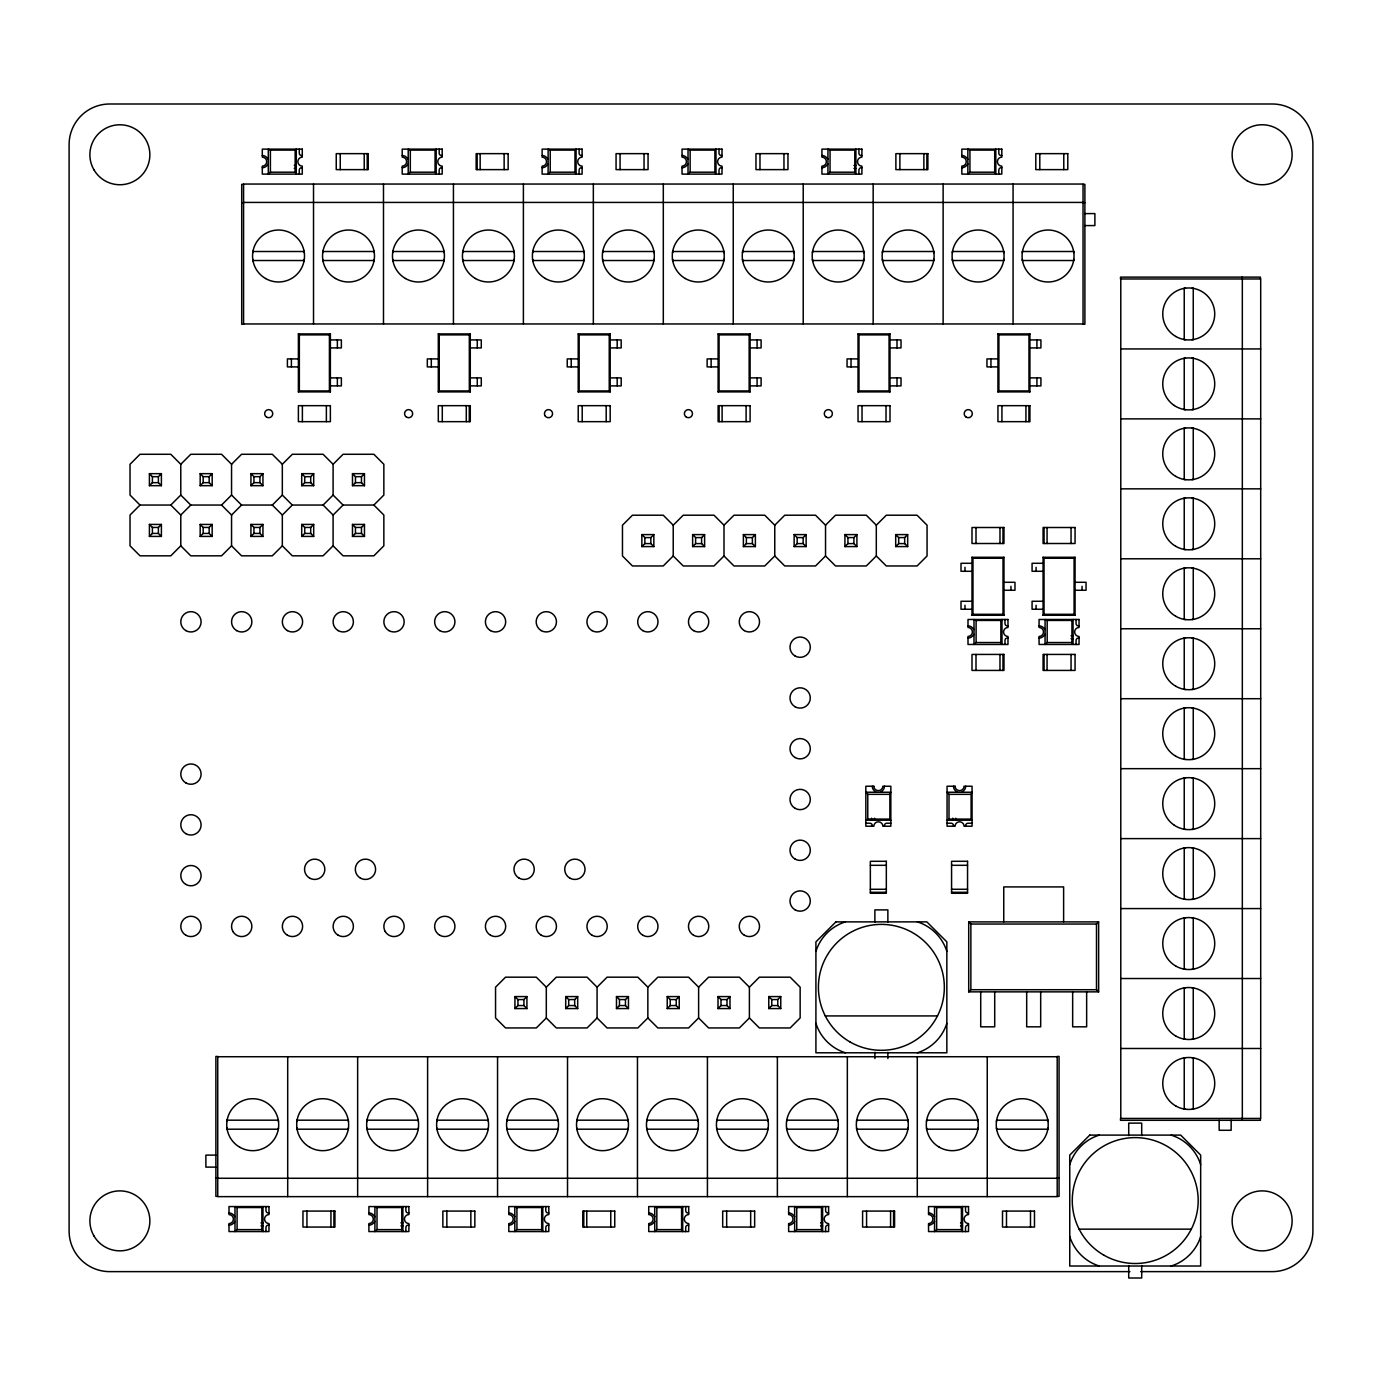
<?xml version="1.0" encoding="UTF-8"?>
<svg xmlns="http://www.w3.org/2000/svg" width="1382" height="1382" viewBox="0 0 1382 1382"><rect width="100%" height="100%" fill="white"/><g stroke="black" fill="none" stroke-linecap="round" stroke-linejoin="round"><path stroke-width="1.5" d="M252.768 252.751L253.027 251.144M304.075 260.887L304.334 259.263M322.732 252.751L322.973 251.144M226.942 1121.441L227.201 1119.817M374.021 260.887L374.28 259.263M392.678 252.751L392.937 251.144M278.248 1129.56L278.49 1127.954M296.888 1121.441L297.147 1119.817M443.985 260.887L444.244 259.263M462.642 252.751L462.884 251.144M348.195 1129.56L348.454 1127.954M366.852 1121.441L367.111 1119.817M513.931 260.887L514.19 259.263M532.588 252.751L532.847 251.144M418.159 1129.56L418.4 1127.954M436.798 1121.441L437.058 1119.817M583.895 260.887L584.154 259.263M602.552 252.751L602.794 251.144M488.105 1129.56L488.364 1127.954M506.762 1121.441L507.021 1119.817M653.841 260.887L654.101 259.263M672.498 252.751L672.758 251.144M558.069 1129.56L558.311 1127.954M576.709 1121.441L576.968 1119.817M723.805 260.887L724.064 259.263M742.462 252.751L742.704 251.144M628.015 1129.56L628.274 1127.954M646.672 1121.441L646.931 1119.817M793.752 260.887L794.011 259.263M812.409 252.751L812.668 251.144M697.979 1129.56L698.221 1127.954M716.619 1121.441L716.878 1119.817M863.715 260.887L863.975 259.263M882.372 252.751L882.614 251.144M767.926 1129.56L768.185 1127.954M786.583 1121.441L786.842 1119.817M933.662 260.887L933.921 259.263M952.319 252.751L952.578 251.144M837.889 1129.56L838.131 1127.954M856.529 1121.441L856.788 1119.817M1003.626 260.887L1003.885 259.263M1022.283 252.751L1022.525 251.144M907.836 1129.56L908.095 1127.954M926.493 1121.441L926.752 1119.817M1073.572 260.887L1073.831 259.263M977.8 1129.56L978.041 1127.954M996.439 1121.441L996.698 1119.817M1047.746 1129.56L1048.005 1127.954M815.916 951.421C820.182 937.48 831.515 926.147 845.456 921.88M946.843 1023.267C942.576 1037.208 931.243 1048.523 917.303 1052.79M1069.754 1164.646C1074.021 1150.705 1085.354 1139.373 1099.295 1135.106M1200.664 1236.493C1196.415 1250.416 1185.082 1261.749 1171.141 1266.016M889.87 794.339L890.837 792.232L865.84 792.232L867.775 794.339L867.775 819.094L865.84 820.2L890.837 820.2L889.87 819.094L889.87 794.339L867.775 794.339M971.097 794.339L972.064 792.232L947.067 792.232L949.002 794.339L949.002 819.094L947.067 820.2L972.064 820.2L971.097 819.094L971.097 794.339L949.002 794.339M149.411 485.669L152.4 482.663L158.394 482.663L161.4 485.669L149.411 485.669L149.411 473.663L161.4 473.663L161.4 485.669M149.411 473.663L152.4 476.669L158.394 476.669L161.4 473.663M231.554 545.821L241.556 555.823L272.323 555.823L282.325 545.821L282.325 515.037L272.323 505.052L241.556 505.052L231.554 495.05L231.554 464.283L221.569 454.281L190.785 454.281L180.783 464.283L180.783 495.05L170.798 505.052L140.014 505.052L130.029 515.037L130.029 545.821L140.014 555.823L170.798 555.823L180.783 545.821L180.783 515.037L190.785 505.052L221.569 505.052L231.554 515.037L231.554 545.821L221.569 555.823L190.785 555.823L180.783 545.821M330.367 391.883L329.417 390.933L329.417 334.876L330.367 333.926L298.391 333.926L298.391 391.883L330.367 391.883L330.367 333.926M149.411 536.423L152.4 533.435L152.4 527.44L149.411 524.434L149.411 536.423L161.4 536.423L161.4 524.434L149.411 524.434M152.4 527.44L158.394 527.44L161.4 524.434M200.183 485.669L203.171 482.663L209.166 482.663L212.172 485.669L200.183 485.669L200.183 473.663L212.172 473.663L212.172 485.669M200.183 473.663L203.171 476.669L209.166 476.669L212.172 473.663M298.391 391.883L299.341 390.933L299.341 334.876L298.391 333.926M231.554 464.283L241.556 454.281L272.323 454.281L282.325 464.283L282.325 495.05L272.323 505.052M221.569 505.052L231.554 495.05M200.183 536.423L203.171 533.435L209.166 533.435L212.172 536.423L212.172 524.434L200.183 524.434L200.183 536.423L212.172 536.423M209.166 533.435L209.166 527.44L212.172 524.434M250.937 485.669L253.942 482.663L259.937 482.663L262.943 485.669L262.943 473.663L250.937 473.663L250.937 485.669L262.943 485.669M250.937 473.663L253.942 476.669L259.937 476.669L262.943 473.663M231.554 515.037L241.556 505.052M282.325 464.283L292.31 454.281L323.094 454.281L333.097 464.283L333.097 495.05L323.094 505.052L292.31 505.052L282.325 495.05M250.937 536.423L253.942 533.435L259.937 533.435L262.943 536.423L262.943 524.434L250.937 524.434L250.937 536.423L262.943 536.423M259.937 533.435L259.937 527.44L262.943 524.434M301.708 485.669L304.714 482.663L310.708 482.663L313.697 485.669L313.697 473.663L301.708 473.663L301.708 485.669L313.697 485.669M301.708 473.663L304.714 476.669L310.708 476.669L313.697 473.663M282.325 515.037L292.31 505.052M333.097 464.283L343.082 454.281L373.866 454.281L383.851 464.283L383.851 495.05L373.866 505.052L343.082 505.052L333.097 495.05M470.277 391.883L469.327 390.933L469.327 334.876L470.277 333.926L438.301 333.926L438.301 391.883L470.277 391.883L470.277 333.926M438.301 391.883L439.251 390.933L439.251 334.876L438.301 333.926M301.708 536.423L304.714 533.435L310.708 533.435L313.697 536.423L313.697 524.434L301.708 524.434L301.708 536.423L313.697 536.423M310.708 533.435L310.708 527.44L313.697 524.434M352.479 485.669L355.468 482.663L361.479 482.663L364.468 485.669L364.468 473.663L352.479 473.663L352.479 485.669L364.468 485.669M361.479 482.663L361.479 476.669L364.468 473.663M282.325 545.821L292.31 555.823L323.094 555.823L333.097 545.821L333.097 515.037L343.082 505.052M352.479 536.423L355.468 533.435L361.479 533.435L364.468 536.423L364.468 524.434L352.479 524.434L352.479 536.423L364.468 536.423M361.479 533.435L361.479 527.44L364.468 524.434M610.188 391.883L609.237 390.933L609.237 334.876L610.188 333.926L578.212 333.926L578.212 391.883L610.188 391.883L610.188 333.926M578.212 391.883L579.162 390.933L579.162 334.876L578.212 333.926M750.098 391.883L749.148 390.933L749.148 334.876L750.098 333.926L718.122 333.926L718.122 391.883L750.098 391.883L750.098 333.926M718.122 391.883L719.072 390.933L719.072 334.876L718.122 333.926M641.853 546.581L644.841 543.592L644.841 537.581L641.853 534.592L641.853 546.581L653.841 546.581L653.841 534.592L641.853 534.592M644.841 537.581L650.853 537.581L653.841 534.592M723.995 555.979L714.01 565.964L683.226 565.964L673.224 555.979L673.224 525.195L683.226 515.21L714.01 515.21L723.995 525.195L723.995 555.979L733.997 565.964L764.764 565.964L774.766 555.979L774.766 525.195L764.764 515.21L733.997 515.21L723.995 525.195M890.008 391.883L889.058 390.933L889.058 334.876L890.008 333.926L858.032 333.926L858.032 391.883L890.008 391.883L890.008 333.926M673.224 555.979L663.239 565.964L632.455 565.964L622.47 555.979L622.47 525.195L632.455 515.21L663.239 515.21L673.224 525.195M692.624 546.581L695.612 543.592L695.612 537.581L692.624 534.592L692.624 546.581L704.613 546.581L704.613 534.592L692.624 534.592M695.612 537.581L701.607 537.581L704.613 534.592M858.032 391.883L858.982 390.933L858.982 334.876L858.032 333.926M743.378 546.581L746.384 543.592L752.378 543.592L755.384 546.581L755.384 534.592L743.378 534.592L743.378 546.581L755.384 546.581M743.378 534.592L746.384 537.581L752.378 537.581L755.384 534.592M774.766 525.195L784.751 515.21L815.535 515.21L825.538 525.195L825.538 555.979L835.523 565.964L866.307 565.964L876.309 555.979L876.309 525.195L866.307 515.21L835.523 515.21L825.538 525.195M794.149 546.581L797.155 543.592L797.155 537.581L794.149 534.592L794.149 546.581L806.138 546.581L806.138 534.592L794.149 534.592M797.155 537.581L803.149 537.581L806.138 534.592M1029.918 391.883L1028.968 390.933L1028.968 334.876L1029.918 333.926L997.942 333.926L997.942 391.883L1029.918 391.883L1029.918 333.926M825.538 555.979L815.535 565.964L784.751 565.964L774.766 555.979M997.942 391.883L998.892 390.933L998.892 334.876L997.942 333.926M844.92 546.581L847.926 543.592L847.926 537.581L844.92 534.592L844.92 546.581L856.909 546.581L856.909 534.592L844.92 534.592M847.926 537.581L853.921 537.581L856.909 534.592M876.309 525.195L886.294 515.21L917.078 515.21L927.063 525.195L927.063 555.979L917.078 565.964L886.294 565.964L876.309 555.979M895.691 546.581L898.68 543.592L898.68 537.581L895.691 534.592L907.68 534.592L907.68 546.581L895.691 546.581L895.691 534.592M907.68 546.581L904.674 543.592L904.674 537.581L907.68 534.592M514.933 1008.566L517.939 1005.56L523.933 1005.56L526.922 1008.566L526.922 996.577L514.933 996.577L514.933 1008.566L526.922 1008.566M523.933 1005.56L523.933 999.566L526.922 996.577M597.076 1017.964L587.091 1027.949L556.307 1027.949L546.305 1017.964L546.305 987.18L556.307 977.178L587.091 977.178L597.076 987.18L597.076 1017.964L607.078 1027.949L637.862 1027.949L647.847 1017.964L647.847 987.18L637.862 977.178L607.078 977.178L597.076 987.18M1003.971 615.266L1003.021 614.299L1003.021 558.259L1003.971 557.292L971.995 557.292L971.995 615.266L1003.971 615.266L1003.971 557.292M546.305 1017.964L536.32 1027.949L505.536 1027.949L495.551 1017.964L495.551 987.18L505.536 977.178L536.32 977.178L546.305 987.18M565.704 1008.566L568.693 1005.56L574.687 1005.56L577.693 1008.566L577.693 996.577L565.704 996.577L565.704 1008.566L577.693 1008.566M574.687 1005.56L574.687 999.566L577.693 996.577M971.995 615.266L972.963 614.299L972.963 558.259L971.995 557.292M616.476 1008.566L619.464 1005.56L619.464 999.566L616.476 996.577L616.476 1008.566L628.465 1008.566L628.465 996.577L616.476 996.577M619.464 999.566L625.459 999.566L628.465 996.577M1075.058 615.266L1074.09 614.299L1074.09 558.259L1075.058 557.292L1043.082 557.292L1043.082 615.266L1075.058 615.266L1075.058 557.292M647.847 987.18L657.849 977.178L688.616 977.178L698.618 987.18L698.618 1017.964L708.603 1027.949L739.387 1027.949L749.389 1017.964L749.389 987.18L759.374 977.178L790.159 977.178L800.143 987.18L800.143 1017.964L790.159 1027.949L759.374 1027.949L749.389 1017.964M1043.082 615.266L1044.032 614.299L1044.032 558.259L1043.082 557.292M667.23 1008.566L670.235 1005.56L670.235 999.566L667.23 996.577L679.236 996.577L679.236 1008.566L667.23 1008.566L667.23 996.577M679.236 1008.566L676.23 1005.56L676.23 999.566L679.236 996.577M698.618 987.18L708.603 977.178L739.387 977.178L749.389 987.18M698.618 1017.964L688.616 1027.949L657.849 1027.949L647.847 1017.964M718.001 1008.566L721.007 1005.56L721.007 999.566L718.001 996.577L729.99 996.577L729.99 1008.566L718.001 1008.566L718.001 996.577M729.99 1008.566L727.001 1005.56L727.001 999.566L729.99 996.577M768.772 1008.566L771.761 1005.56L771.761 999.566L768.772 996.577L780.761 996.577L780.761 1008.566L768.772 1008.566L768.772 996.577M780.761 1008.566L777.772 1005.56L777.772 999.566L780.761 996.577M968.713 991.861L970.872 989.719L1096.496 989.719L1098.638 991.861L1098.638 921.898L968.713 921.898L968.713 991.861L1098.638 991.861M968.713 921.898L970.872 924.04L1096.496 924.04L1098.638 921.898M295.161 172.197L270.406 172.197L268.298 174.115L268.298 149.135L270.406 150.102L295.161 150.102L296.266 149.135L296.266 174.115L295.161 172.197L295.161 150.102M435.071 172.197L410.316 172.197L408.208 174.115L408.208 149.135L410.316 150.102L435.071 150.102L436.176 149.135L436.176 174.115L435.071 172.197L435.071 150.102M574.981 172.197L550.226 172.197L548.118 174.115L548.118 149.135L550.226 150.102L574.981 150.102L576.087 149.135L576.087 174.115L574.981 172.197L574.981 150.102M714.891 172.197L690.136 172.197L688.029 174.115L688.029 149.135L690.136 150.102L714.891 150.102L715.997 149.135L715.997 174.115L714.891 172.197L714.891 150.102M854.802 172.197L830.046 172.197L827.939 174.115L827.939 149.135L830.046 150.102L854.802 150.102L855.907 149.135L855.907 174.115L854.802 172.197L854.802 150.102M994.712 172.197L969.939 172.197L967.849 174.115L967.849 149.135L969.939 150.102L994.712 150.102L995.817 149.135L995.817 174.115L994.712 172.197L994.712 150.102M261.854 1229.634L237.099 1229.634L234.992 1231.569L234.992 1206.572L237.099 1207.54L261.854 1207.54L262.977 1206.572L262.977 1231.569L261.854 1229.634L261.854 1207.54M1000.862 642.544L976.107 642.544L973.999 644.461L973.999 619.482L976.107 620.432L1000.862 620.432L1001.985 619.482L1001.985 644.461L1000.862 642.544L1000.862 620.432M401.765 1229.634L377.01 1229.634L374.902 1231.569L374.902 1206.572L377.01 1207.54L401.765 1207.54L402.888 1206.572L402.888 1231.569L401.765 1229.634L401.765 1207.54M1071.931 642.544L1047.176 642.544L1045.068 644.461L1045.068 619.482L1047.176 620.432L1071.931 620.432L1073.054 619.482L1073.054 644.461L1071.931 642.544L1071.931 620.432M541.675 1229.634L516.92 1229.634L514.812 1231.569L514.812 1206.572L516.92 1207.54L541.675 1207.54L542.798 1206.572L542.798 1231.569L541.675 1229.634L541.675 1207.54M681.585 1229.634L656.83 1229.634L654.722 1231.569L654.722 1206.572L656.83 1207.54L681.585 1207.54L682.708 1206.572L682.708 1231.569L681.585 1229.634L681.585 1207.54M821.495 1229.634L796.74 1229.634L794.633 1231.569L794.633 1206.572L796.74 1207.54L821.495 1207.54L822.618 1206.572L822.618 1231.569L821.495 1229.634L821.495 1207.54M961.406 1229.634L936.651 1229.634L934.543 1231.569L934.543 1206.572L936.651 1207.54L961.406 1207.54L962.528 1206.572L962.528 1231.569L961.406 1229.634L961.406 1207.54M1183.873 288.441L1185.48 288.182M1191.992 339.73L1193.616 339.471M1183.873 358.387L1185.48 358.128M1191.992 409.694L1193.616 409.435M1183.873 428.351L1185.48 428.092M1191.992 479.64L1193.616 479.381M1183.873 498.297L1185.48 498.038M1191.992 549.604L1193.616 549.345M1183.873 568.261L1185.48 568.002M1191.992 619.551L1193.616 619.291M1183.873 638.208L1185.48 637.948M1191.992 689.514L1193.616 689.255M1183.873 708.171L1185.48 707.912M1191.992 759.461L1193.616 759.202M1183.873 778.118L1185.48 777.859M1191.992 829.425L1193.616 829.165M1183.873 848.064L1185.48 847.822M1191.992 899.371L1193.616 899.112M1183.873 918.028L1185.48 917.769M1191.992 969.335L1193.616 969.076M1183.873 987.975L1185.48 987.733M1191.992 1039.281L1193.616 1039.022M1183.873 1057.938L1185.48 1057.679M1191.992 1109.245L1193.616 1108.986M268.384 159.224L267.572 158.584A6.098 6.098 0 0 0 262.304 155.527M408.295 159.224L407.483 158.584A6.098 6.098 0 0 0 402.214 155.527M548.205 159.224L547.393 158.584A6.098 6.098 0 0 0 542.124 155.527M688.115 159.224L687.303 158.584A6.098 6.098 0 0 0 682.034 155.527M828.025 159.224L827.213 158.584A6.098 6.098 0 0 0 821.927 155.527M967.936 159.224L967.124 158.584A6.098 6.098 0 0 0 961.837 155.527M268.384 164.026L267.572 164.683A6.098 6.098 0 0 1 262.304 167.723M408.295 164.026L407.483 164.683A6.098 6.098 0 0 1 402.214 167.723M548.205 164.026L547.393 164.683A6.098 6.098 0 0 1 542.124 167.723M688.115 164.026L687.303 164.683A6.098 6.098 0 0 1 682.034 167.723M828.025 164.026L827.213 164.683A6.098 6.098 0 0 1 821.927 167.723M967.936 164.026L967.124 164.683A6.098 6.098 0 0 1 961.837 167.723M294.28 165.425L296.266 165.425M853.921 165.425L855.907 165.425M294.28 168.431L296.266 168.431M853.921 168.431L855.907 168.431M243.578 184.342L241.712 184.342L241.712 324.252L243.578 324.252L243.578 184.048L1083.039 184.048L1083.039 324.252L1084.887 324.252L1084.887 184.342L1083.039 184.342M243.578 202.428L1083.039 202.428M241.712 202.705L243.578 202.705M1083.039 202.705L1084.887 202.705M1084.887 213.588L1094.889 213.588L1094.889 225.577L1084.887 225.577M252.975 251.507L304.126 251.507M322.922 251.507L374.09 251.507M392.885 251.507L444.037 251.507M462.832 251.507L514 251.507M532.796 251.507L583.947 251.507M602.742 251.507L653.911 251.507M672.706 251.507L723.857 251.507M742.652 251.507L793.821 251.507M812.616 251.507L863.767 251.507M882.562 251.507L933.731 251.507M952.526 251.507L1003.678 251.507M1022.473 251.507L1073.641 251.507M252.975 260.524L304.126 260.524M322.922 260.524L374.09 260.524M392.885 260.524L444.037 260.524M462.832 260.524L514 260.524M532.796 260.524L583.947 260.524M602.742 260.524L653.911 260.524M672.706 260.524L723.857 260.524M742.652 260.524L793.821 260.524M812.616 260.524L863.767 260.524M882.562 260.524L933.731 260.524M952.526 260.524L1003.678 260.524M1022.473 260.524L1073.641 260.524M243.578 323.958L1083.039 323.958M299.341 334.876L329.417 334.876M439.251 334.876L469.327 334.876M579.162 334.876L609.237 334.876M719.072 334.876L749.148 334.876M858.982 334.876L889.058 334.876M998.892 334.876L1028.968 334.876M330.367 339.92L341.371 339.92L341.371 347.918L330.367 347.918M470.277 339.92L481.282 339.92L481.282 347.918L470.277 347.918M610.188 339.92L621.192 339.92L621.192 347.918L610.188 347.918M750.098 339.92L761.102 339.92L761.102 347.918L750.098 347.918M890.008 339.92L901.012 339.92L901.012 347.918L890.008 347.918M1029.918 339.92L1040.922 339.92L1040.922 347.918L1029.918 347.918M1120.785 348.938L1260.695 348.938M298.391 358.905L287.404 358.905L287.404 366.904L298.391 366.904M438.301 358.905L427.314 358.905L427.314 366.904L438.301 366.904M578.212 358.905L567.225 358.905L567.225 366.904L578.212 366.904M718.122 358.905L707.135 358.905L707.135 366.904L718.122 366.904M858.032 358.905L847.045 358.905L847.045 366.904L858.032 366.904M997.942 358.905L986.955 358.905L986.955 366.904L997.942 366.904M330.367 377.891L341.371 377.891L341.371 385.889L330.367 385.889M470.277 377.891L481.282 377.891L481.282 385.889L470.277 385.889M610.188 377.891L621.192 377.891L621.192 385.889L610.188 385.889M750.098 377.891L761.102 377.891L761.102 385.889L750.098 385.889M890.008 377.891L901.012 377.891L901.012 385.889L890.008 385.889M1029.918 377.891L1040.922 377.891L1040.922 385.889L1029.918 385.889M299.341 390.933L329.417 390.933M439.251 390.933L469.327 390.933M579.162 390.933L609.237 390.933M719.072 390.933L749.148 390.933M858.982 390.933L889.058 390.933M998.892 390.933L1028.968 390.933M1120.785 418.884L1260.695 418.884M352.479 473.663L355.468 476.669L361.479 476.669M1120.785 488.848L1260.695 488.848M200.183 524.434L203.171 527.44L209.166 527.44M250.937 524.434L253.942 527.44L259.937 527.44M301.708 524.434L304.714 527.44L310.708 527.44M352.479 524.434L355.468 527.44L361.479 527.44M152.4 533.435L158.394 533.435L161.4 536.423M898.68 537.581L904.674 537.581M644.841 543.592L650.853 543.592L653.841 546.581M695.612 543.592L701.607 543.592L704.613 546.581M797.155 543.592L803.149 543.592L806.138 546.581M847.926 543.592L853.921 543.592L856.909 546.581M898.68 543.592L904.674 543.592M972.963 558.259L1003.021 558.259M1044.032 558.259L1074.09 558.259M1120.785 558.794L1260.695 558.794M971.995 563.286L961.008 563.286L961.008 571.284L971.995 571.284M1043.082 563.286L1032.078 563.286L1032.078 571.284L1043.082 571.284M1003.971 582.288L1014.975 582.288L1014.975 590.269L1003.971 590.269M1075.058 582.288L1086.045 582.288L1086.045 590.269L1075.058 590.269M971.995 601.274L961.008 601.274L961.008 609.255L971.995 609.255M1043.082 601.274L1032.078 601.274L1032.078 609.255L1043.082 609.255M972.963 614.299L1003.021 614.299M1044.032 614.299L1074.09 614.299M1120.785 628.758L1260.695 628.758M974.103 629.57L973.274 628.914A6.098 6.098 0 0 0 968.005 625.873M1045.172 629.57L1044.36 628.914A6.098 6.098 0 0 0 1039.074 625.873M974.103 634.373L973.274 635.012A6.098 6.098 0 0 1 968.005 638.069M1045.172 634.373L1044.36 635.012A6.098 6.098 0 0 1 1039.074 638.069M1071.05 635.772L1073.054 635.772M1071.05 638.76L1073.054 638.76M1120.785 698.705L1260.695 698.705M1120.785 768.668L1260.695 768.668M867.775 819.094L889.87 819.094M949.002 819.094L971.097 819.094M865.84 823.206L869.848 823.206A2.453 2.453 0 0 1 872.249 826.211M890.837 823.206L886.829 823.206A2.453 2.453 0 0 0 884.428 826.211M947.067 823.206L951.075 823.206A2.453 2.453 0 0 1 953.476 826.211M972.064 823.206L968.056 823.206A2.453 2.453 0 0 0 965.655 826.211M1120.785 838.615L1260.695 838.615M870.349 865.305L886.328 865.305M951.576 865.305L967.555 865.305M870.349 889.282L886.328 889.282M951.576 889.282L967.555 889.282M870.349 892.288L886.328 892.288M951.576 892.288L967.555 892.288M1120.785 908.579L1260.695 908.579M1120.785 978.525L1260.695 978.525M514.933 996.577L517.939 999.566L523.933 999.566M565.704 996.577L568.693 999.566L574.687 999.566M670.235 999.566L676.23 999.566M721.007 999.566L727.001 999.566M771.761 999.566L777.772 999.566M619.464 1005.56L625.459 1005.56L628.465 1008.566M670.235 1005.56L676.23 1005.56M721.007 1005.56L727.001 1005.56M771.761 1005.56L777.772 1005.56M825.279 1015.925L937.48 1015.925M1120.785 1048.489L1260.695 1048.489M217.734 1056.729L1057.195 1056.729M227.132 1120.18L278.3 1120.18M297.095 1120.18L348.247 1120.18M367.042 1120.18L418.21 1120.18M437.006 1120.18L488.157 1120.18M506.952 1120.18L558.121 1120.18M576.916 1120.18L628.067 1120.18M646.862 1120.18L698.031 1120.18M716.826 1120.18L767.977 1120.18M786.773 1120.18L837.941 1120.18M856.736 1120.18L907.888 1120.18M926.683 1120.18L977.851 1120.18M996.647 1120.18L1047.798 1120.18M227.132 1129.198L278.3 1129.198M297.095 1129.198L348.247 1129.198M367.042 1129.198L418.21 1129.198M437.006 1129.198L488.157 1129.198M506.952 1129.198L558.121 1129.198M576.916 1129.198L628.067 1129.198M646.862 1129.198L698.031 1129.198M716.826 1129.198L767.977 1129.198M786.773 1129.198L837.941 1129.198M856.736 1129.198L907.888 1129.198M926.683 1129.198L977.851 1129.198M996.647 1129.198L1047.798 1129.198M215.886 1155.11L205.883 1155.11L205.883 1167.116L215.886 1167.116M215.886 1178L217.734 1178M1057.195 1178L1059.061 1178M217.734 1178.276L1057.195 1178.276M217.734 1196.363L215.886 1196.363L215.886 1056.453L217.734 1056.453L217.734 1196.639L1057.195 1196.639L1057.195 1056.453L1059.061 1056.453L1059.061 1196.363L1057.195 1196.363M235.095 1216.678L234.284 1216.022A6.098 6.098 0 0 0 228.997 1212.981M375.006 1216.678L374.194 1216.022A6.098 6.098 0 0 0 368.908 1212.981M514.916 1216.678L514.104 1216.022A6.098 6.098 0 0 0 508.818 1212.981M654.826 1216.678L654.014 1216.022A6.098 6.098 0 0 0 648.728 1212.981M794.736 1216.678L793.924 1216.022A6.098 6.098 0 0 0 788.638 1212.981M934.647 1216.678L933.835 1216.022A6.098 6.098 0 0 0 928.549 1212.981M235.095 1221.463L234.284 1222.12A6.098 6.098 0 0 1 228.997 1225.16M375.006 1221.463L374.194 1222.12A6.098 6.098 0 0 1 368.908 1225.16M514.916 1221.463L514.104 1222.12A6.098 6.098 0 0 1 508.818 1225.16M654.826 1221.463L654.014 1222.12A6.098 6.098 0 0 1 648.728 1225.16M794.736 1221.463L793.924 1222.12A6.098 6.098 0 0 1 788.638 1225.16M934.647 1221.463L933.835 1222.12A6.098 6.098 0 0 1 928.549 1225.16M260.973 1222.863L262.977 1222.863M400.884 1222.863L402.888 1222.863M820.614 1222.863L822.618 1222.863M960.525 1222.863L962.528 1222.863M260.973 1225.869L262.977 1225.869M400.884 1225.869L402.888 1225.869M820.614 1225.869L822.618 1225.869M960.525 1225.869L962.528 1225.869M1079.117 1229.151L1191.319 1229.151M1129.923 1271.63L109.714 1271.63A40.614 40.614 0 0 1 69.1 1231.017L69.1 144.609A40.614 40.614 0 0 1 109.714 103.996L1272.286 103.996A40.614 40.614 0 0 1 1312.9 144.609L1312.9 1231.017A40.614 40.614 0 0 1 1272.286 1271.63L1140.72 1271.63M1191.992 288.182L1193.616 288.441M1183.873 339.471L1185.48 339.73M1191.992 358.128L1193.616 358.387M1183.873 409.435L1185.48 409.694M1191.992 428.092L1193.616 428.351M1183.873 479.381L1185.48 479.64M1191.992 498.038L1193.616 498.297M1183.873 549.345L1185.48 549.604M1191.992 568.002L1193.616 568.261M1183.873 619.291L1185.48 619.551M1191.992 637.948L1193.616 638.208M1183.873 689.255L1185.48 689.514M1191.992 707.912L1193.616 708.171M1183.873 759.202L1185.48 759.461M1191.992 777.859L1193.616 778.118M1183.873 829.165L1185.48 829.425M1191.992 847.822L1193.616 848.064M1183.873 899.112L1185.48 899.371M1191.992 917.769L1193.616 918.028M1183.873 969.076L1185.48 969.335M1191.992 987.733L1193.616 987.975M1183.873 1039.022L1185.48 1039.281M1191.992 1057.679L1193.616 1057.938M1183.873 1108.986L1185.48 1109.245M917.303 921.88C931.243 926.147 942.576 937.48 946.843 951.421M1171.141 1135.106C1185.082 1139.373 1196.415 1150.705 1200.664 1164.646M845.456 1052.79C831.515 1048.523 820.182 1037.208 815.916 1023.267M1099.295 1266.016C1085.354 1261.749 1074.021 1250.416 1069.754 1236.493M373.866 505.052L383.851 515.037L383.851 545.821L373.866 555.823L343.082 555.823L333.097 545.821M323.094 505.052L333.097 515.037M180.783 464.283L170.798 454.281L140.014 454.281L130.029 464.283L130.029 495.05L140.014 505.052M180.783 495.05L190.785 505.052M170.798 505.052L180.783 515.037M1073.572 251.144L1073.831 252.751M1022.283 259.263L1022.525 260.887M1003.626 251.144L1003.885 252.751M952.319 259.263L952.578 260.887M933.662 251.144L933.921 252.751M1047.746 1119.817L1048.005 1121.441M882.372 259.263L882.614 260.887M863.715 251.144L863.975 252.751M996.439 1127.954L996.698 1129.56M977.8 1119.817L978.041 1121.441M812.409 259.263L812.668 260.887M793.752 251.144L794.011 252.751M926.493 1127.954L926.752 1129.56M907.836 1119.817L908.095 1121.441M742.462 259.263L742.704 260.887M723.805 251.144L724.064 252.751M856.529 1127.954L856.788 1129.56M837.889 1119.817L838.131 1121.441M672.498 259.263L672.758 260.887M653.841 251.144L654.101 252.751M786.583 1127.954L786.842 1129.56M767.926 1119.817L768.185 1121.441M602.552 259.263L602.794 260.887M583.895 251.144L584.154 252.751M716.619 1127.954L716.878 1129.56M697.979 1119.817L698.221 1121.441M532.588 259.263L532.847 260.887M513.931 251.144L514.19 252.751M646.672 1127.954L646.931 1129.56M628.015 1119.817L628.274 1121.441M462.642 259.263L462.884 260.887M443.985 251.144L444.244 252.751M576.709 1127.954L576.968 1129.56M558.069 1119.817L558.311 1121.441M392.678 259.263L392.937 260.887M374.021 251.144L374.28 252.751M506.762 1127.954L507.021 1129.56M488.105 1119.817L488.364 1121.441M322.732 259.263L322.973 260.887M304.075 251.144L304.334 252.751M436.798 1127.954L437.058 1129.56M418.159 1119.817L418.4 1121.441M252.768 259.263L253.027 260.887M366.852 1127.954L367.111 1129.56M348.195 1119.817L348.454 1121.441M296.888 1127.954L297.147 1129.56M278.248 1119.817L278.49 1121.441M226.942 1127.954L227.201 1129.56M1260.419 278.974L1260.419 277.126L1120.508 277.126L1120.508 278.974L1260.695 278.974L1260.695 1118.435L1120.508 1118.435L1120.508 1120.301L1260.419 1120.301L1260.419 1118.435M1242.332 278.974L1242.332 1118.435M1242.055 277.126L1242.055 278.974M1242.055 1118.435L1242.055 1120.301M1231.155 1120.301L1231.155 1130.286L1219.166 1130.286L1219.166 1120.301M1193.253 288.372L1193.253 339.54M1193.253 358.335L1193.253 409.487M1193.253 428.282L1193.253 479.45M1193.253 498.246L1193.253 549.397M1193.253 568.192L1193.253 619.361M1193.253 638.156L1193.253 689.307M1193.253 708.102L1193.253 759.271M1193.253 778.066L1193.253 829.217M1193.253 848.012L1193.253 899.181M1193.253 917.976L1193.253 969.128M1193.253 987.923L1193.253 1039.091M1193.253 1057.886L1193.253 1109.038M1184.236 288.372L1184.236 339.54M1184.236 358.335L1184.236 409.487M1184.236 428.282L1184.236 479.45M1184.236 498.246L1184.236 549.397M1184.236 568.192L1184.236 619.361M1184.236 638.156L1184.236 689.307M1184.236 708.102L1184.236 759.271M1184.236 778.066L1184.236 829.217M1184.236 848.012L1184.236 899.181M1184.236 917.976L1184.236 969.128M1184.236 987.923L1184.236 1039.091M1184.236 1057.886L1184.236 1109.038M1141.705 1135.607L1141.705 1123.117L1128.714 1123.117L1128.714 1135.607M1141.705 1265.515L1141.705 1278.005L1128.714 1278.005L1128.714 1265.515M1120.785 278.974L1120.785 1118.435M1096.496 924.04L1096.496 989.719M1086.649 991.861L1086.649 1026.826L1072.657 1026.826L1072.657 991.861M1082.054 586.279L1082.054 590.269M1076.06 619.482L1076.06 623.472A2.453 2.453 0 0 0 1079.048 625.873M1076.06 644.461L1076.06 640.471A2.453 2.453 0 0 1 1079.048 638.069M1071.05 527.509L1071.05 543.506M1071.05 654.429L1071.05 670.425M1063.777 153.644L1063.777 169.623M1063.622 921.898L1063.622 886.916L1003.747 886.916L1003.747 921.898M1047.072 527.509L1047.072 543.506M1047.176 620.432L1047.176 642.544M1047.072 654.429L1047.072 670.425M1044.066 527.509L1044.066 543.506M1044.066 654.429L1044.066 670.425M1040.681 991.861L1040.681 1026.826L1026.688 1026.826L1026.688 991.861M1039.8 153.644L1039.8 169.623M1036.915 339.92L1036.915 347.918M1036.915 377.891L1036.915 385.889M1036.085 567.294L1036.085 571.284M1036.085 605.264L1036.085 609.255M1030.488 1211.081L1030.488 1227.061M1028.916 405.669L1028.916 421.665M1025.928 405.669L1025.928 421.665M1013.075 184.048L1013.075 323.958M1010.968 586.279L1010.968 590.269M1006.493 1211.081L1006.493 1227.061M1004.973 619.482L1004.973 623.472A2.453 2.453 0 0 0 1007.979 625.873M1004.973 644.461L1004.973 640.471A2.453 2.453 0 0 1 1007.979 638.069M1002.987 527.509L1002.987 543.506M1002.987 654.429L1002.987 670.425M1001.933 405.669L1001.933 421.665M999.981 527.509L999.981 543.506M999.981 654.429L999.981 670.425M998.823 149.135L998.823 153.143A2.453 2.453 0 0 0 1001.812 155.527M998.823 174.115L998.823 170.124A2.453 2.453 0 0 1 1001.812 167.723M994.712 991.861L994.712 1026.826L980.719 1026.826L980.719 991.861M990.946 358.905L990.946 366.904M987.249 1056.729L987.249 1196.639M976.003 527.509L976.003 543.506M976.107 620.432L976.107 642.544M976.003 654.429L976.003 670.425M970.872 924.04L970.872 989.719M969.939 150.102L969.939 172.197M965.517 1206.572L965.517 1210.58A2.453 2.453 0 0 0 968.523 1212.981M965.517 1231.569L965.517 1227.562A2.453 2.453 0 0 1 968.523 1225.16M964.999 567.294L964.999 571.284M964.999 605.264L964.999 609.255M961.958 792.318L962.615 791.506A6.098 6.098 0 0 0 965.655 786.237M957.173 792.318L956.517 791.506A6.098 6.098 0 0 1 953.476 786.237M955.774 818.213L955.774 820.2M952.768 818.213L952.768 820.2M943.129 184.048L943.129 323.958M936.651 1207.54L936.651 1229.634M926.873 153.644L926.873 169.623M923.867 153.644L923.867 169.623M917.285 1056.729L917.285 1196.639M899.889 153.644L899.889 169.623M897.004 339.92L897.004 347.918M897.004 377.891L897.004 385.889M893.567 1211.081L893.567 1227.061M890.578 1211.081L890.578 1227.061M887.866 922.381L887.866 909.892L874.875 909.892L874.875 922.381M887.866 1052.289L887.866 1058.543M886.017 405.669L886.017 421.665M880.731 792.318L881.388 791.506A6.098 6.098 0 0 0 884.428 786.237M875.946 792.318L875.29 791.506A6.098 6.098 0 0 1 872.249 786.237M874.875 1052.289L874.875 1058.543M874.547 818.213L874.547 820.2M873.165 184.048L873.165 323.958M871.541 818.213L871.541 820.2M866.583 1211.081L866.583 1227.061M862.023 405.669L862.023 421.665M858.913 149.135L858.913 153.143A2.453 2.453 0 0 0 861.902 155.527M858.913 174.115L858.913 170.124A2.453 2.453 0 0 1 861.902 167.723M853.921 537.581L853.921 543.592M851.036 358.905L851.036 366.904M847.339 1056.729L847.339 1196.639M830.046 150.102L830.046 172.197M825.607 1206.572L825.607 1210.58A2.453 2.453 0 0 0 828.613 1212.981M825.607 1231.569L825.607 1227.562A2.453 2.453 0 0 1 828.613 1225.16M803.218 184.048L803.218 323.958M803.149 537.581L803.149 543.592M796.74 1207.54L796.74 1229.634M783.957 153.644L783.957 169.623M777.375 1056.729L777.375 1196.639M759.979 153.644L759.979 169.623M757.094 339.92L757.094 347.918M757.094 377.891L757.094 385.889M752.378 537.581L752.378 543.592M750.668 1211.081L750.668 1227.061M746.384 537.581L746.384 543.592M746.107 405.669L746.107 421.665M733.255 184.048L733.255 323.958M726.673 1211.081L726.673 1227.061M722.112 405.669L722.112 421.665M719.124 405.669L719.124 421.665M719.003 149.135L719.003 153.143A2.453 2.453 0 0 0 722.009 155.527M719.003 174.115L719.003 170.124A2.453 2.453 0 0 1 722.009 167.723M711.125 358.905L711.125 366.904M707.429 1056.729L707.429 1196.639M701.607 537.581L701.607 543.592M690.136 150.102L690.136 172.197M685.697 1206.572L685.697 1210.58A2.453 2.453 0 0 0 688.702 1212.981M685.697 1231.569L685.697 1227.562A2.453 2.453 0 0 1 688.702 1225.16M663.308 184.048L663.308 323.958M656.83 1207.54L656.83 1229.634M650.853 537.581L650.853 543.592M644.047 153.644L644.047 169.623M637.465 1056.729L637.465 1196.639M625.459 999.566L625.459 1005.56M620.069 153.644L620.069 169.623M617.184 339.92L617.184 347.918M617.184 377.891L617.184 385.889M610.758 1211.081L610.758 1227.061M606.197 405.669L606.197 421.665M593.344 184.048L593.344 323.958M586.763 1211.081L586.763 1227.061M583.774 1211.081L583.774 1227.061M582.202 405.669L582.202 421.665M579.093 149.135L579.093 153.143A2.453 2.453 0 0 0 582.098 155.527M579.093 174.115L579.093 170.124A2.453 2.453 0 0 1 582.098 167.723M571.215 358.905L571.215 366.904M568.693 999.566L568.693 1005.56M567.518 1056.729L567.518 1196.639M550.226 150.102L550.226 172.197M545.786 1206.572L545.786 1210.58A2.453 2.453 0 0 0 548.792 1212.981M545.786 1231.569L545.786 1227.562A2.453 2.453 0 0 1 548.792 1225.16M523.398 184.048L523.398 323.958M517.939 999.566L517.939 1005.56M516.92 1207.54L516.92 1229.634M504.136 153.644L504.136 169.623M497.555 1056.729L497.555 1196.639M480.159 153.644L480.159 169.623M477.274 339.92L477.274 347.918M477.274 377.891L477.274 385.889M477.153 153.644L477.153 169.623M470.847 1211.081L470.847 1227.061M469.275 405.669L469.275 421.665M466.287 405.669L466.287 421.665M453.434 184.048L453.434 323.958M446.852 1211.081L446.852 1227.061M442.292 405.669L442.292 421.665M439.182 149.135L439.182 153.143A2.453 2.453 0 0 0 442.188 155.527M439.182 174.115L439.182 170.124A2.453 2.453 0 0 1 442.188 167.723M431.305 358.905L431.305 366.904M427.608 1056.729L427.608 1196.639M410.316 150.102L410.316 172.197M405.876 1206.572L405.876 1210.58A2.453 2.453 0 0 0 408.882 1212.981M405.876 1231.569L405.876 1227.562A2.453 2.453 0 0 1 408.882 1225.16M383.488 184.048L383.488 323.958M377.01 1207.54L377.01 1229.634M367.232 153.644L367.232 169.623M364.226 153.644L364.226 169.623M357.644 1056.729L357.644 1196.639M355.468 476.669L355.468 482.663M355.468 527.44L355.468 533.435M340.248 153.644L340.248 169.623M337.363 339.92L337.363 347.918M337.363 377.891L337.363 385.889M333.926 1211.081L333.926 1227.061M330.937 1211.081L330.937 1227.061M326.377 405.669L326.377 421.665M313.524 184.048L313.524 323.958M310.708 476.669L310.708 482.663M306.942 1211.081L306.942 1227.061M304.714 476.669L304.714 482.663M304.714 527.44L304.714 533.435M302.382 405.669L302.382 421.665M299.272 149.135L299.272 153.143A2.453 2.453 0 0 0 302.278 155.527M299.272 174.115L299.272 170.124A2.453 2.453 0 0 1 302.278 167.723M291.395 358.905L291.395 366.904M287.698 1056.729L287.698 1196.639M270.406 150.102L270.406 172.197M265.966 1206.572L265.966 1210.58A2.453 2.453 0 0 0 268.972 1212.981M265.966 1231.569L265.966 1227.562A2.453 2.453 0 0 1 268.972 1225.16M259.937 476.669L259.937 482.663M253.942 476.669L253.942 482.663M253.942 527.44L253.942 533.435M237.099 1207.54L237.099 1229.634M209.166 476.669L209.166 482.663M203.171 476.669L203.171 482.663M203.171 527.44L203.171 533.435M158.394 476.669L158.394 482.663M158.394 527.44L158.394 533.435M152.4 476.669L152.4 482.663M835.903 921.88L815.916 941.868L815.916 1052.79L946.843 1052.79L946.843 941.868L926.856 921.88L835.903 921.88M1089.742 1135.106L1069.754 1155.093L1069.754 1266.016L1200.664 1266.016L1200.664 1155.093L1180.677 1135.106L1089.742 1135.106M302.278 149.135L262.304 149.135L262.304 157.133A4.492 4.492 0 0 1 266.691 161.625A4.492 4.492 0 0 1 262.304 166.134L262.304 174.115L302.278 174.115L302.278 166.134A4.492 4.492 0 0 1 297.873 161.625A4.492 4.492 0 0 1 302.278 157.133L302.278 149.135M442.188 149.135L402.214 149.135L402.214 157.133A4.492 4.492 0 0 1 406.602 161.625A4.492 4.492 0 0 1 402.214 166.134L402.214 174.115L442.188 174.115L442.188 166.134A4.492 4.492 0 0 1 437.783 161.625A4.492 4.492 0 0 1 442.188 157.133L442.188 149.135M582.098 149.135L542.124 149.135L542.124 157.133A4.492 4.492 0 0 1 546.512 161.625A4.492 4.492 0 0 1 542.124 166.134L542.124 174.115L582.098 174.115L582.098 166.134A4.492 4.492 0 0 1 577.693 161.625A4.492 4.492 0 0 1 582.098 157.133L582.098 149.135M722.009 149.135L682.034 149.135L682.034 157.133A4.492 4.492 0 0 1 686.422 161.625A4.492 4.492 0 0 1 682.034 166.134L682.034 174.115L722.009 174.115L722.009 166.134A4.492 4.492 0 0 1 717.603 161.625A4.492 4.492 0 0 1 722.009 157.133L722.009 149.135M861.902 149.135L821.927 149.135L821.927 157.133A4.492 4.492 0 0 1 826.332 161.625A4.492 4.492 0 0 1 821.927 166.134L821.927 174.115L861.902 174.115L861.902 166.134A4.492 4.492 0 0 1 857.514 161.625A4.492 4.492 0 0 1 861.902 157.133L861.902 149.135M1001.812 149.135L961.837 149.135L961.837 157.133A4.492 4.492 0 0 1 966.243 161.625A4.492 4.492 0 0 1 961.837 166.134L961.837 174.115L1001.812 174.115L1001.812 166.134A4.492 4.492 0 0 1 997.424 161.625A4.492 4.492 0 0 1 1001.812 157.133L1001.812 149.135M368.234 153.644L336.241 153.644L336.241 169.623L368.234 169.623L368.234 153.644M508.144 153.644L476.151 153.644L476.151 169.623L508.144 169.623L508.144 153.644M648.054 153.644L616.061 153.644L616.061 169.623L648.054 169.623L648.054 153.644M787.965 153.644L755.971 153.644L755.971 169.623L787.965 169.623L787.965 153.644M927.875 153.644L895.882 153.644L895.882 169.623L927.875 169.623L927.875 153.644M1067.785 153.644L1035.792 153.644L1035.792 169.623L1067.785 169.623L1067.785 153.644M330.367 405.669L298.391 405.669L298.391 421.665L330.367 421.665L330.367 405.669M470.277 405.669L438.301 405.669L438.301 421.665L470.277 421.665L470.277 405.669M610.188 405.669L578.212 405.669L578.212 421.665L610.188 421.665L610.188 405.669M750.098 405.669L718.122 405.669L718.122 421.665L750.098 421.665L750.098 405.669M890.008 405.669L858.032 405.669L858.032 421.665L890.008 421.665L890.008 405.669M1029.918 405.669L997.942 405.669L997.942 421.665L1029.918 421.665L1029.918 405.669M1003.971 527.509L971.995 527.509L971.995 543.506L1003.971 543.506L1003.971 527.509M1075.058 527.509L1043.082 527.509L1043.082 543.506L1075.058 543.506L1075.058 527.509M1007.979 619.482L968.005 619.482L968.005 627.463A4.492 4.492 0 0 1 972.392 631.971A4.492 4.492 0 0 1 968.005 636.463L968.005 644.461L1007.979 644.461L1007.979 636.463A4.492 4.492 0 0 1 1003.574 631.971A4.492 4.492 0 0 1 1007.979 627.463L1007.979 619.482M1079.048 619.482L1039.074 619.482L1039.074 627.463A4.492 4.492 0 0 1 1043.479 631.971A4.492 4.492 0 0 1 1039.074 636.463L1039.074 644.461L1079.048 644.461L1079.048 636.463A4.492 4.492 0 0 1 1074.66 631.971A4.492 4.492 0 0 1 1079.048 627.463L1079.048 619.482M1003.971 654.429L971.995 654.429L971.995 670.425L1003.971 670.425L1003.971 654.429M1075.058 654.429L1043.082 654.429L1043.082 670.425L1075.058 670.425L1075.058 654.429M873.839 786.237L865.84 786.237L865.84 826.211L873.839 826.211A4.492 4.492 0 0 1 878.347 821.806A4.492 4.492 0 0 1 882.839 826.211L890.837 826.211L890.837 786.237L882.839 786.237A4.492 4.492 0 0 1 878.347 790.625A4.492 4.492 0 0 1 873.839 786.237M955.066 786.237L947.067 786.237L947.067 826.211L955.066 826.211A4.492 4.492 0 0 1 959.574 821.806A4.492 4.492 0 0 1 964.066 826.211L972.064 826.211L972.064 786.237L964.066 786.237A4.492 4.492 0 0 1 959.574 790.625A4.492 4.492 0 0 1 955.066 786.237M886.328 861.297L870.349 861.297L870.349 893.273L886.328 893.273L886.328 861.297M967.555 861.297L951.576 861.297L951.576 893.273L967.555 893.273L967.555 861.297M268.972 1206.572L228.997 1206.572L228.997 1214.571A4.492 4.492 0 0 1 233.403 1219.062A4.492 4.492 0 0 1 228.997 1223.571L228.997 1231.569L268.972 1231.569L268.972 1223.571A4.492 4.492 0 0 1 264.567 1219.062A4.492 4.492 0 0 1 268.972 1214.571L268.972 1206.572M408.882 1206.572L368.908 1206.572L368.908 1214.571A4.492 4.492 0 0 1 373.313 1219.062A4.492 4.492 0 0 1 368.908 1223.571L368.908 1231.569L408.882 1231.569L408.882 1223.571A4.492 4.492 0 0 1 404.477 1219.062A4.492 4.492 0 0 1 408.882 1214.571L408.882 1206.572M548.792 1206.572L508.818 1206.572L508.818 1214.571A4.492 4.492 0 0 1 513.223 1219.062A4.492 4.492 0 0 1 508.818 1223.571L508.818 1231.569L548.792 1231.569L548.792 1223.571A4.492 4.492 0 0 1 544.387 1219.062A4.492 4.492 0 0 1 548.792 1214.571L548.792 1206.572M688.702 1206.572L648.728 1206.572L648.728 1214.571A4.492 4.492 0 0 1 653.116 1219.062A4.492 4.492 0 0 1 648.728 1223.571L648.728 1231.569L688.702 1231.569L688.702 1223.571A4.492 4.492 0 0 1 684.297 1219.062A4.492 4.492 0 0 1 688.702 1214.571L688.702 1206.572M828.613 1206.572L788.638 1206.572L788.638 1214.571A4.492 4.492 0 0 1 793.026 1219.062A4.492 4.492 0 0 1 788.638 1223.571L788.638 1231.569L828.613 1231.569L828.613 1223.571A4.492 4.492 0 0 1 824.208 1219.062A4.492 4.492 0 0 1 828.613 1214.571L828.613 1206.572M968.523 1206.572L928.549 1206.572L928.549 1214.571A4.492 4.492 0 0 1 932.936 1219.062A4.492 4.492 0 0 1 928.549 1223.571L928.549 1231.569L968.523 1231.569L968.523 1223.571A4.492 4.492 0 0 1 964.118 1219.062A4.492 4.492 0 0 1 968.523 1214.571L968.523 1206.572M334.928 1211.081L302.952 1211.081L302.952 1227.061L334.928 1227.061L334.928 1211.081M474.838 1211.081L442.862 1211.081L442.862 1227.061L474.838 1227.061L474.838 1211.081M614.748 1211.081L582.772 1211.081L582.772 1227.061L614.748 1227.061L614.748 1211.081M754.658 1211.081L722.682 1211.081L722.682 1227.061L754.658 1227.061L754.658 1211.081M894.569 1211.081L862.593 1211.081L862.593 1227.061L894.569 1227.061L894.569 1211.081M1034.479 1211.081L1002.503 1211.081L1002.503 1227.061L1034.479 1227.061L1034.479 1211.081M93.907 1235.853A29.972 29.972 0 0 0 145.836 1235.853A29.972 29.972 0 0 0 119.871 1190.887A29.972 29.972 0 0 0 93.907 1235.853M1247.134 1246.84A29.972 29.972 0 0 0 1292.118 1220.876A29.972 29.972 0 0 0 1247.134 1194.912A29.972 29.972 0 0 0 1247.134 1246.84M93.907 169.744A29.972 29.972 0 0 0 145.836 169.744A29.972 29.972 0 0 0 119.871 124.777A29.972 29.972 0 0 0 93.907 169.744M1247.134 180.714A29.972 29.972 0 0 0 1292.118 154.749A29.972 29.972 0 0 0 1247.134 128.785A29.972 29.972 0 0 0 1247.134 180.714M966.208 417.174A4.06 4.06 0 0 0 972.306 413.667A4.06 4.06 0 0 0 966.208 410.16A4.06 4.06 0 0 0 966.208 417.174M826.298 417.174A4.06 4.06 0 0 0 832.396 413.667A4.06 4.06 0 0 0 826.298 410.16A4.06 4.06 0 0 0 826.298 417.174M686.388 417.174A4.06 4.06 0 0 0 692.486 413.667A4.06 4.06 0 0 0 686.388 410.16A4.06 4.06 0 0 0 686.388 417.174M544.992 415.706A4.06 4.06 0 0 0 552.023 415.706A4.06 4.06 0 0 0 548.516 409.608A4.06 4.06 0 0 0 544.992 415.706M406.567 417.174A4.06 4.06 0 0 0 412.665 413.667A4.06 4.06 0 0 0 406.567 410.16A4.06 4.06 0 0 0 406.567 417.174M266.657 417.174A4.06 4.06 0 0 0 272.755 413.667A4.06 4.06 0 0 0 266.657 410.16A4.06 4.06 0 0 0 266.657 417.174M744.311 630.607A10.158 10.158 0 0 0 759.53 621.814A10.158 10.158 0 0 0 744.311 613.021A10.158 10.158 0 0 0 744.311 630.607M693.539 630.607A10.158 10.158 0 0 0 708.776 621.814A10.158 10.158 0 0 0 693.539 613.021A10.158 10.158 0 0 0 693.539 630.607M642.768 630.607A10.158 10.158 0 0 0 658.005 621.814A10.158 10.158 0 0 0 642.768 613.021A10.158 10.158 0 0 0 642.768 630.607M591.997 630.607A10.158 10.158 0 0 0 607.234 621.814A10.158 10.158 0 0 0 591.997 613.021A10.158 10.158 0 0 0 591.997 630.607M541.243 630.607A10.158 10.158 0 0 0 556.462 621.814A10.158 10.158 0 0 0 541.243 613.021A10.158 10.158 0 0 0 541.243 630.607M490.472 630.607A10.158 10.158 0 0 0 505.691 621.814A10.158 10.158 0 0 0 490.472 613.021A10.158 10.158 0 0 0 490.472 630.607M439.701 630.607A10.158 10.158 0 0 0 454.937 621.814A10.158 10.158 0 0 0 439.701 613.021A10.158 10.158 0 0 0 439.701 630.607M388.929 630.607A10.158 10.158 0 0 0 404.166 621.814A10.158 10.158 0 0 0 388.929 613.021A10.158 10.158 0 0 0 388.929 630.607M338.175 630.607A10.158 10.158 0 0 0 353.395 621.814A10.158 10.158 0 0 0 338.175 613.021A10.158 10.158 0 0 0 338.175 630.607M287.404 630.607A10.158 10.158 0 0 0 302.623 621.814A10.158 10.158 0 0 0 287.404 613.021A10.158 10.158 0 0 0 287.404 630.607M236.633 630.607A10.158 10.158 0 0 0 251.87 621.814A10.158 10.158 0 0 0 236.633 613.021A10.158 10.158 0 0 0 236.633 630.607M185.862 630.607A10.158 10.158 0 0 0 201.098 621.814A10.158 10.158 0 0 0 185.862 613.021A10.158 10.158 0 0 0 185.862 630.607M185.862 935.217A10.158 10.158 0 0 0 201.098 926.424A10.158 10.158 0 0 0 185.862 917.631A10.158 10.158 0 0 0 185.862 935.217M232.919 931.503A10.158 10.158 0 0 0 250.505 931.503A10.158 10.158 0 0 0 241.712 916.266A10.158 10.158 0 0 0 232.919 931.503M287.404 935.217A10.158 10.158 0 0 0 302.623 926.424A10.158 10.158 0 0 0 287.404 917.631A10.158 10.158 0 0 0 287.404 935.217M338.175 935.217A10.158 10.158 0 0 0 353.395 926.424A10.158 10.158 0 0 0 338.175 917.631A10.158 10.158 0 0 0 338.175 935.217M385.215 931.503A10.158 10.158 0 0 0 402.801 931.503A10.158 10.158 0 0 0 394.008 916.266A10.158 10.158 0 0 0 385.215 931.503M439.701 935.217A10.158 10.158 0 0 0 454.937 926.424A10.158 10.158 0 0 0 439.701 917.631A10.158 10.158 0 0 0 439.701 935.217M490.472 935.217A10.158 10.158 0 0 0 505.691 926.424A10.158 10.158 0 0 0 490.472 917.631A10.158 10.158 0 0 0 490.472 935.217M541.243 935.217A10.158 10.158 0 0 0 556.462 926.424A10.158 10.158 0 0 0 541.243 917.631A10.158 10.158 0 0 0 541.243 935.217M591.997 935.217A10.158 10.158 0 0 0 607.234 926.424A10.158 10.158 0 0 0 591.997 917.631A10.158 10.158 0 0 0 591.997 935.217M642.768 935.217A10.158 10.158 0 0 0 658.005 926.424A10.158 10.158 0 0 0 642.768 917.631A10.158 10.158 0 0 0 642.768 935.217M693.539 935.217A10.158 10.158 0 0 0 708.776 926.424A10.158 10.158 0 0 0 693.539 917.631A10.158 10.158 0 0 0 693.539 935.217M744.311 935.217A10.158 10.158 0 0 0 759.53 926.424A10.158 10.158 0 0 0 744.311 917.631A10.158 10.158 0 0 0 744.311 935.217M185.862 782.903A10.158 10.158 0 0 0 201.098 774.11A10.158 10.158 0 0 0 185.862 765.317A10.158 10.158 0 0 0 185.862 782.903M519.027 878.088A10.158 10.158 0 0 0 534.264 869.295A10.158 10.158 0 0 0 519.027 860.502A10.158 10.158 0 0 0 519.027 878.088M569.799 878.088A10.158 10.158 0 0 0 585.035 869.295A10.158 10.158 0 0 0 569.799 860.502A10.158 10.158 0 0 0 569.799 878.088M185.862 833.674A10.158 10.158 0 0 0 201.098 824.881A10.158 10.158 0 0 0 185.862 816.088A10.158 10.158 0 0 0 185.862 833.674M309.603 878.088A10.158 10.158 0 0 0 324.839 869.295A10.158 10.158 0 0 0 309.603 860.502A10.158 10.158 0 0 0 309.603 878.088M185.862 884.445A10.158 10.158 0 0 0 201.098 875.652A10.158 10.158 0 0 0 185.862 866.86A10.158 10.158 0 0 0 185.862 884.445M360.374 878.088A10.158 10.158 0 0 0 375.61 869.295A10.158 10.158 0 0 0 360.374 860.502A10.158 10.158 0 0 0 360.374 878.088M795.065 655.984A10.158 10.158 0 0 0 810.301 647.191A10.158 10.158 0 0 0 795.065 638.398A10.158 10.158 0 0 0 795.065 655.984M795.065 706.755A10.158 10.158 0 0 0 810.301 697.962A10.158 10.158 0 0 0 795.065 689.169A10.158 10.158 0 0 0 795.065 706.755M795.065 909.822A10.158 10.158 0 0 0 810.301 901.029A10.158 10.158 0 0 0 795.065 892.236A10.158 10.158 0 0 0 795.065 909.822M795.065 808.297A10.158 10.158 0 0 0 810.301 799.504A10.158 10.158 0 0 0 795.065 790.711A10.158 10.158 0 0 0 795.065 808.297M795.065 859.068A10.158 10.158 0 0 0 810.301 850.275A10.158 10.158 0 0 0 795.065 841.483A10.158 10.158 0 0 0 795.065 859.068M795.065 757.526A10.158 10.158 0 0 0 810.301 748.733A10.158 10.158 0 0 0 795.065 739.94A10.158 10.158 0 0 0 795.065 757.526M1175.754 336.465A25.982 25.982 0 0 0 1214.726 313.956A25.982 25.982 0 0 0 1175.754 291.447A25.982 25.982 0 0 0 1175.754 336.465M1174.354 405.548A25.982 25.982 0 0 0 1214.674 385.543A25.982 25.982 0 0 0 1177.188 360.633A25.982 25.982 0 0 0 1174.354 405.548M1175.754 476.375A25.982 25.982 0 0 0 1214.726 453.866A25.982 25.982 0 0 0 1175.754 431.357A25.982 25.982 0 0 0 1175.754 476.375M1175.754 546.322A25.982 25.982 0 0 0 1214.726 523.813A25.982 25.982 0 0 0 1175.754 501.32A25.982 25.982 0 0 0 1175.754 546.322M1175.754 616.286A25.982 25.982 0 0 0 1214.726 593.776A25.982 25.982 0 0 0 1175.754 571.267A25.982 25.982 0 0 0 1175.754 616.286M1175.754 686.232A25.982 25.982 0 0 0 1214.726 663.723A25.982 25.982 0 0 0 1175.754 641.231A25.982 25.982 0 0 0 1175.754 686.232M1175.754 756.196A25.982 25.982 0 0 0 1214.726 733.687A25.982 25.982 0 0 0 1175.754 711.177A25.982 25.982 0 0 0 1175.754 756.196M1174.354 825.279A25.982 25.982 0 0 0 1214.674 805.274A25.982 25.982 0 0 0 1177.188 780.364A25.982 25.982 0 0 0 1174.354 825.279M1175.754 896.106A25.982 25.982 0 0 0 1214.726 873.597A25.982 25.982 0 0 0 1175.754 851.087A25.982 25.982 0 0 0 1175.754 896.106M1175.754 966.053A25.982 25.982 0 0 0 1214.726 943.543A25.982 25.982 0 0 0 1175.754 921.051A25.982 25.982 0 0 0 1175.754 966.053M1175.754 1036.016A25.982 25.982 0 0 0 1214.726 1013.507A25.982 25.982 0 0 0 1175.754 990.998A25.982 25.982 0 0 0 1175.754 1036.016M1175.754 1105.963A25.982 25.982 0 0 0 1214.726 1083.453A25.982 25.982 0 0 0 1175.754 1060.961A25.982 25.982 0 0 0 1175.754 1105.963M1009.24 1147.198A25.982 25.982 0 0 0 1048.212 1124.689A25.982 25.982 0 0 0 1009.24 1102.197A25.982 25.982 0 0 0 1009.24 1147.198M939.276 1147.198A25.982 25.982 0 0 0 978.249 1124.689A25.982 25.982 0 0 0 939.276 1102.197A25.982 25.982 0 0 0 939.276 1147.198M869.33 1147.198A25.982 25.982 0 0 0 908.302 1124.689A25.982 25.982 0 0 0 869.33 1102.197A25.982 25.982 0 0 0 869.33 1147.198M799.366 1147.198A25.982 25.982 0 0 0 838.338 1124.689A25.982 25.982 0 0 0 799.366 1102.197A25.982 25.982 0 0 0 799.366 1147.198M729.42 1147.198A25.982 25.982 0 0 0 768.392 1124.689A25.982 25.982 0 0 0 729.42 1102.197A25.982 25.982 0 0 0 729.42 1147.198M659.456 1147.198A25.982 25.982 0 0 0 698.428 1124.689A25.982 25.982 0 0 0 659.456 1102.197A25.982 25.982 0 0 0 659.456 1147.198M589.509 1147.198A25.982 25.982 0 0 0 628.482 1124.689A25.982 25.982 0 0 0 589.509 1102.197A25.982 25.982 0 0 0 589.509 1147.198M519.546 1147.198A25.982 25.982 0 0 0 558.518 1124.689A25.982 25.982 0 0 0 519.546 1102.197A25.982 25.982 0 0 0 519.546 1147.198M449.599 1147.198A25.982 25.982 0 0 0 488.572 1124.689A25.982 25.982 0 0 0 449.599 1102.197A25.982 25.982 0 0 0 449.599 1147.198M379.635 1147.198A25.982 25.982 0 0 0 418.608 1124.689A25.982 25.982 0 0 0 379.635 1102.197A25.982 25.982 0 0 0 379.635 1147.198M309.689 1147.198A25.982 25.982 0 0 0 348.661 1124.689A25.982 25.982 0 0 0 309.689 1102.197A25.982 25.982 0 0 0 309.689 1147.198M239.725 1147.198A25.982 25.982 0 0 0 278.698 1124.689A25.982 25.982 0 0 0 239.725 1102.197A25.982 25.982 0 0 0 239.725 1147.198M265.551 278.508A25.982 25.982 0 0 0 304.524 256.015A25.982 25.982 0 0 0 265.551 233.506A25.982 25.982 0 0 0 265.551 278.508M335.515 278.508A25.982 25.982 0 0 0 374.487 256.015A25.982 25.982 0 0 0 335.515 233.506A25.982 25.982 0 0 0 335.515 278.508M405.462 278.508A25.982 25.982 0 0 0 444.434 256.015A25.982 25.982 0 0 0 405.462 233.506A25.982 25.982 0 0 0 405.462 278.508M475.425 278.508A25.982 25.982 0 0 0 514.398 256.015A25.982 25.982 0 0 0 475.425 233.506A25.982 25.982 0 0 0 475.425 278.508M545.372 278.508A25.982 25.982 0 0 0 584.344 256.015A25.982 25.982 0 0 0 545.372 233.506A25.982 25.982 0 0 0 545.372 278.508M615.336 278.508A25.982 25.982 0 0 0 654.308 256.015A25.982 25.982 0 0 0 615.336 233.506A25.982 25.982 0 0 0 615.336 278.508M685.282 278.508A25.982 25.982 0 0 0 724.254 256.015A25.982 25.982 0 0 0 685.282 233.506A25.982 25.982 0 0 0 685.282 278.508M755.246 278.508A25.982 25.982 0 0 0 794.218 256.015A25.982 25.982 0 0 0 755.246 233.506A25.982 25.982 0 0 0 755.246 278.508M825.192 278.508A25.982 25.982 0 0 0 864.165 256.015A25.982 25.982 0 0 0 825.192 233.506A25.982 25.982 0 0 0 825.192 278.508M895.156 278.508A25.982 25.982 0 0 0 934.128 256.015A25.982 25.982 0 0 0 895.156 233.506A25.982 25.982 0 0 0 895.156 278.508M965.102 278.508A25.982 25.982 0 0 0 1004.075 256.015A25.982 25.982 0 0 0 965.102 233.506A25.982 25.982 0 0 0 965.102 278.508M1035.066 278.508A25.982 25.982 0 0 0 1074.039 256.015A25.982 25.982 0 0 0 1035.066 233.506A25.982 25.982 0 0 0 1035.066 278.508M849.895 1041.873A62.967 62.967 0 0 0 944.338 987.335A62.967 62.967 0 0 0 849.895 932.815A62.967 62.967 0 0 0 849.895 1041.873M1103.734 1255.081A62.967 62.967 0 0 0 1198.177 1200.561A62.967 62.967 0 0 0 1103.734 1146.041A62.967 62.967 0 0 0 1103.734 1255.081"/></g></svg>
